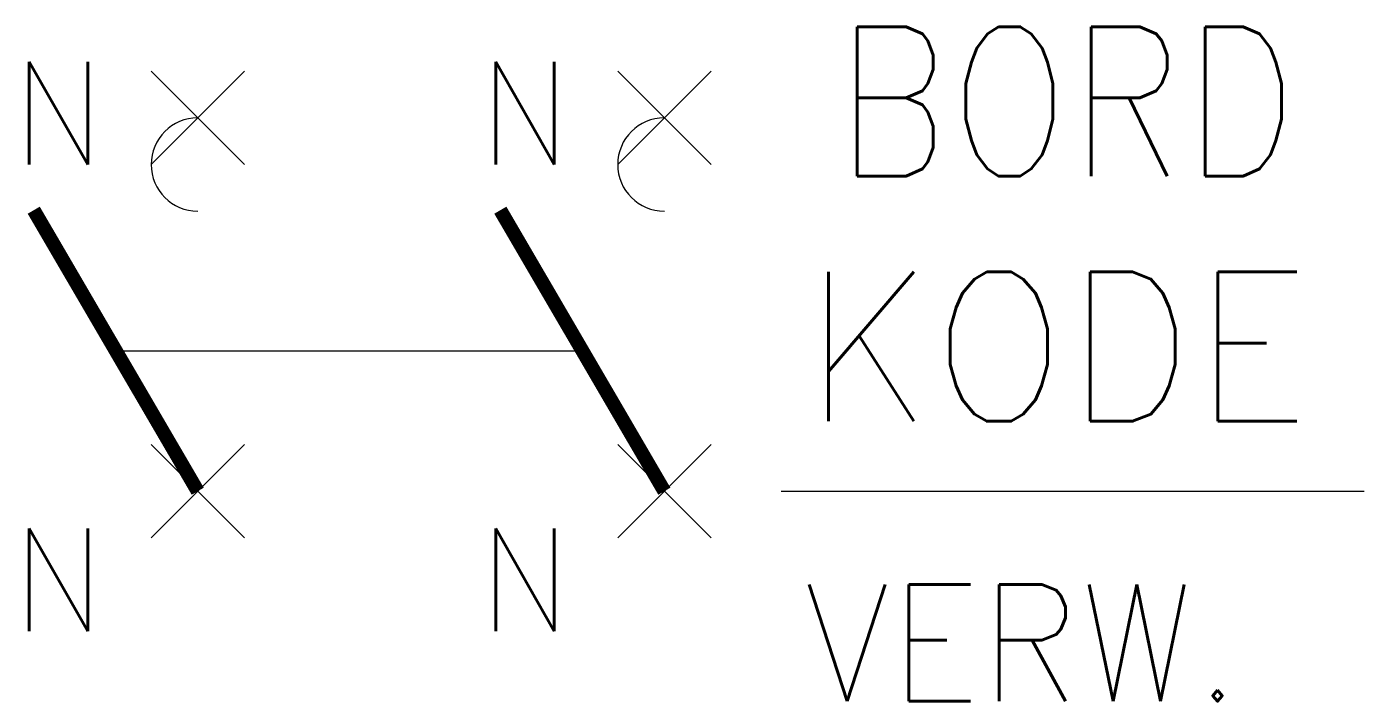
# Model space of a CAD drawing. Extents: x 31.3 to 60, y 37.5 to 52.
import ezdxf
from ezdxf.enums import TextEntityAlignment as Align

# ---------------------------------------------------------------- set-up
doc = ezdxf.new("R2010")
doc.units = 0
doc.header["$LTSCALE"] = 6
doc.header["$PDMODE"] = 3
doc.linetypes.add('DASHED', pattern=[0])
doc.linetypes.add('HIDDEN', pattern=[0])
for name, color, linetype in [('1', 7, 'CONTINUOUS'), ('10', 1, 'DASHED'), ('11', 3, 'DASHED'), ('12', 2, 'DASHED'), ('C', 7, 'CONTINUOUS')]:
    doc.layers.add(name, color=color, linetype=linetype)
doc.styles.get("Standard").update_dxf_attribs({"font": 'simplex', "width": 0.85})

msp = doc.modelspace()

# ---------------------------------------------------------------- linework, layer by layer
at = {"layer": '1', "color": 0, "linetype": 'HIDDEN'}
msp.add_line((43.323, 45), (33.268, 45), dxfattribs=at)
at = {"layer": '1', "color": 0}
msp.add_line((47.5, 42), (60, 42), dxfattribs=at)
at = {"layer": '1', "color": 0, "const_width": 0.3}
for points in [[(35, 42), (31.485, 48.022)], [(45, 42), (41.485, 48.022)]]:
    msp.add_lwpolyline(points, dxfattribs=at)
at = {"layer": '1', "color": 0}
for centre in [(35, 49), (45, 49)]:
    msp.add_arc(centre, 1, 90, 270, dxfattribs=at)
at = {"layer": 'C', "color": 0}
for p in [(35, 50), (45, 50), (35, 42), (45, 42)]:
    msp.add_point(p, dxfattribs=at)

# ---------------------------------------------------------------- texts
at = {"layer": '1', "color": 0, "width": 0.95}
msp.add_attdef('VERW.', (48, 37.5), '', height=2.5, dxfattribs=at)
at = {"layer": '10', "color": 0, "width": 0.95}
for p in [(33, 49), (43, 49), (33, 39), (43, 39)]:
    msp.add_attdef('N', text='', height=2.2, dxfattribs=at).set_placement(p, align=Align.RIGHT)
at = {"layer": '11', "color": 0, "width": 0.85}
msp.add_attdef('BORD', (48.665, 48.753), '', height=3.2, dxfattribs=at)
at = {"layer": '12', "color": 0, "width": 0.95}
msp.add_attdef('KODE', (48, 43.5), '-K', height=3.2, dxfattribs=at)

doc.saveas('drawing.dxf')
